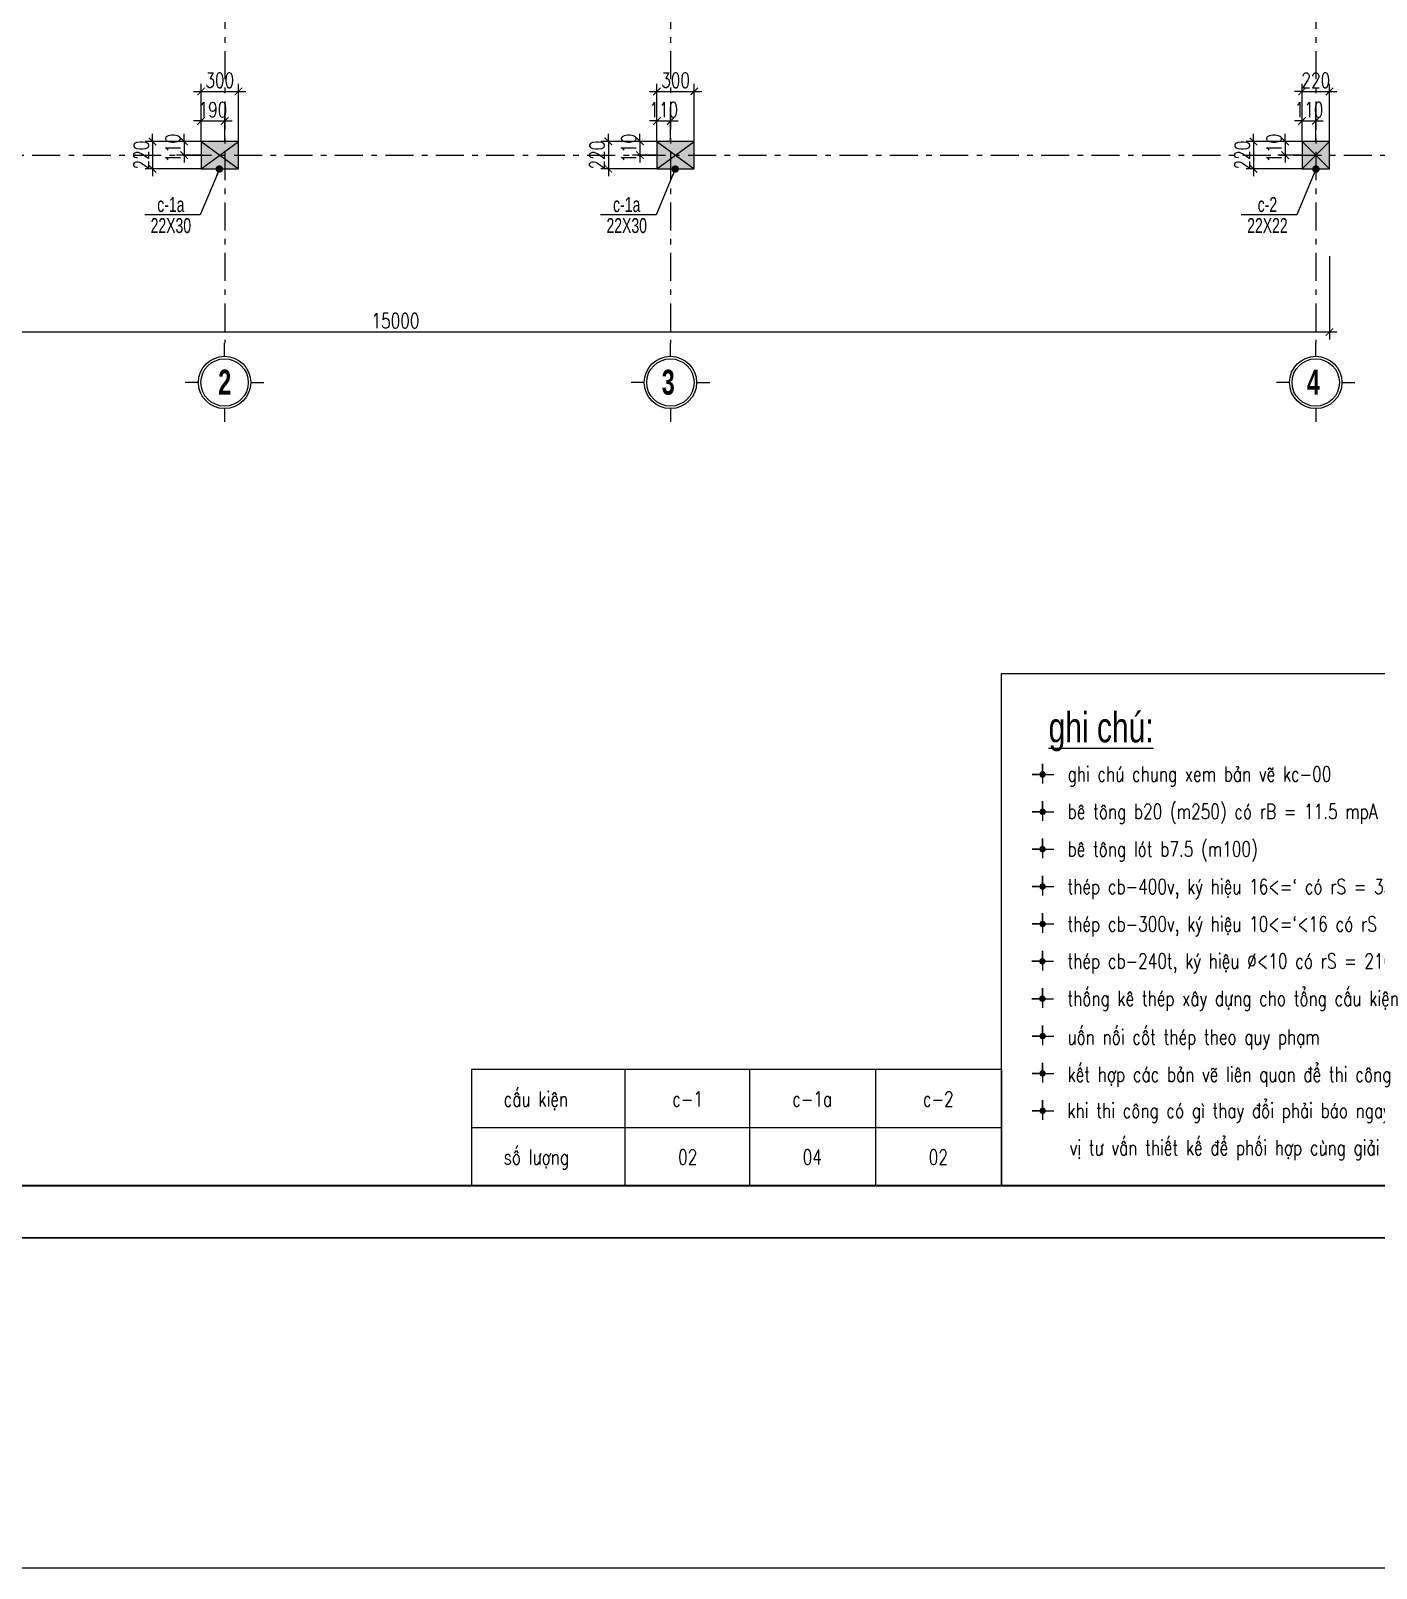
# Model space of a CAD drawing. Extents: x -2098986 to 943, y -1296280 to 73591.
# Drawn here: x -1838150 to -1827348, y -1113694 to -1101352 of the extents above; entities that cross this region are included whole.
import ezdxf
from ezdxf.enums import TextEntityAlignment as Align

# ---------------------------------------------------------------- set-up
doc = ezdxf.new("R2010")
doc.units = 0
doc.header["$LTSCALE"] = 150
doc.header["$PDMODE"] = 35
doc.linetypes.add('_Tim', pattern=[9, 5, -1.5, 1, -1.5])
doc.layers.get('0').update_dxf_attribs({"lineweight": 18})
doc.layers.get('Defpoints').update_dxf_attribs({"lineweight": 18})
for name, color, linetype, lineweight in [('05.Text', 253, 'Continuous', 18), ('11.Khung bo', 32, 'Continuous', 50), ('12.Khung', 36, 'Continuous', 25), ('KCVN-THAY', 7, 'Continuous', 25), ('LS-DIM', 251, 'Continuous', 13), ('LS-TEXT', 60, 'Continuous', 20), ('LS-THAY', 7, 'Continuous', 20), ('LS-TRUC', 108, '_Tim', 9)]:
    doc.layers.add(name, color=color, linetype=linetype, lineweight=lineweight)
doc.layers.add('DIM', color=1, linetype='Continuous')
doc.layers.add('HATCH', color=8, linetype='Continuous')
doc.layers.add('Tpl_Bound', color=1, linetype='Continuous', plot=False)
doc.styles.add('AVANTHB', font='')
doc.styles.add('KCVN-LEADER', font='vnromadi.shx', dxfattribs={"width": 0.7, "height": 4})
doc.styles.add('vnsimpli', font='vnsimli.shx', dxfattribs={"width": 0.75})
doc.styles.get('AVANTHB').set_extended_font_data('.VnAvantH', bold=True)
doc.dimstyles.new('D100', dxfattribs={"dimtxt": 200, "dimasz": 100, "dimexe": 100, "dimexo": 0, "dimgap": 50, "dimtad": 1, "dimdec": 0, "dimdsep": 46, "dimtxsty": 'vnsimpli', "dimblk": 'ARCHTICK', "dimcen": 1, "dimdle": 100, "dimclrd": 256, "dimclre": 256, "dimclrt": 60, "dimadec": 0, "dimazin": 0, "dimtfac": 1, "dimtdec": 0, "dimtix": 1, "dimtmove": 2, "dimatfit": 3, "dimfxl": 1, "dimarcsym": 0})
doc.dimstyles.new('D100(120)', dxfattribs={"dimtxt": 120, "dimasz": 60, "dimexe": 60, "dimexo": 0, "dimgap": 30, "dimtad": 1, "dimdec": 0, "dimdsep": 46, "dimtxsty": 'vnsimpli', "dimblk": 'ARCHTICK', "dimcen": 0, "dimdle": 60, "dimclrd": 256, "dimclre": 256, "dimclrt": 60, "dimadec": 0, "dimazin": 0, "dimtfac": 1, "dimtdec": 0, "dimtix": 1, "dimtmove": 0, "dimatfit": 3, "dimfxl": 1, "dimarcsym": 0})

# ---------------------------------------------------------------- blocks, each defined once
blk = doc.blocks.new('*U4')
at = {"layer": 'KCVN-THAY', "color": 140}
blk.add_lwpolyline([(214871.76, 86966.68), (215381.8, 86966.68), (215381.8, 86579.68), (214871.76, 86579.68)], close=True, dxfattribs=at)
blk = doc.blocks.new('100')
at = {"layer": '11.Khung bo', "const_width": 26.7}
blk.add_lwpolyline([(1860913, -945240), (1860913, -916940), (1896063, -916940), (1896063, -945240)], close=True, dxfattribs=at)
blk.add_lwpolyline([(1860913, -945240), (1860913, -916940), (1896063, -916940), (1896063, -945240)], close=True, dxfattribs=at)
blk.add_lwpolyline([(1860913, -945240), (1860913, -916940), (1896063, -916940), (1896063, -945240)], close=True, dxfattribs=at)
at = {"layer": '12.Khung'}
blk.add_lwpolyline([(1901579, -945940), (1901579, -916240), (1859580, -916240), (1859580, -945940)], close=True, dxfattribs=at)
blk.add_lwpolyline([(1901579, -945940), (1901579, -916240), (1859580, -916240), (1859580, -945940)], close=True, dxfattribs=at)
blk.add_lwpolyline([(1901579, -945940), (1901579, -916240), (1859580, -916240), (1859580, -945940)], close=True, dxfattribs=at)
blk = doc.blocks.new('n')
at = {"layer": 'LS-TEXT', "linetype": 'Continuous'}
for p, q in [((-27, 0), (-175, 0)), ((-175, 0), (188, 0)), ((0, 0), (0, 178)), ((0, 178), (0, -151))]:
    blk.add_line(p, q, dxfattribs=at)
at = {"layer": 'LS-TEXT', "linetype": 'Continuous', "const_width": 54}
blk.add_lwpolyline([(-27, 0, 1), (27, 0, 1)], format="xyb", close=True, dxfattribs=at)
blk = doc.blocks.new('GHI CHU NHA BE TONG 2')
at = {"layer": 'LS-THAY'}
blk.add_lwpolyline([(-266782, -808508), (-258003, -808508), (-258003, -815358), (-266782, -815358)], close=True, dxfattribs=at)
at = {"layer": 'LS-THAY', "xscale": 0.7999999999301508, "yscale": 0.7999999999301508, "zscale": 0.7999999999301508}
for p in [(-266233, -809858), (-266232, -810358), (-266233, -810858), (-266233, -811358), (-266233, -811858), (-266235, -812358), (-266236, -812858), (-266233, -813358), (-266233, -813858), (-266232, -814358)]:
    blk.add_blockref('n', p, dxfattribs=at)
at = {"layer": 'LS-TEXT', "color": 60, "style": 'KCVN-LEADER', "width": 0.75}
blk.add_text('%%Ughi chó:', height=400, dxfattribs=at).set_placement((-266152, -809428))
at = {"layer": 'LS-TEXT', "style": 'vnsimpli', "width": 0.75}
for s, p in [('   ghi chó chung xem b¶n vÏ kc-00', (-266233, -809952)), ('   bª t«ng b20 (m250) cã rB = 11.5 mpA (115 kg/cm2)', (-266233, -810453)), ('   bª t«ng lãt b7.5 (m100)', (-266235, -810956)), ('   thÐp cb-400v, ký hiÖu 16<=` cã rS = 350 mpA', (-266235, -811458)), ('   thÐp cb-300v, ký hiÖu 10<=`<16 cã rS = 260 mpA', (-266235, -811958)), ('   thÐp cb-240t, ký hiÖu %%C<10 cã rS = 210 mpA', (-266235, -812454)), ('   thèng kª thÐp x©y dùng cho tæng cÊu kiÖn', (-266236, -812954)), ('   uèn nèi cèt thÐp theo quy ph¹m', (-266235, -813470)), ('   kÕt hîp c¸c b¶n vÏ liªn quan ®Ó thi c«ng', (-266235, -813970)), ('   khi thi c«ng cã g× thay ®æi ph¶i b¸o ngay cho ®¬n', (-266236, -814454)), ('vÞ t\xad vÊn thiÕt kÕ ®Ó phèi hîp cïng gi¶i quyÕt', (-265871, -814951))]:
    blk.add_text(s, height=200, dxfattribs=at).set_placement(p)
blk = doc.blocks.new('DANHTRUC')
for p, q in [((980383, -947347), (980383, -947137)), ((979963, -947767), (979753, -947767)), ((980803, -947767), (981013, -947767)), ((980383, -948187), (980383, -948397))]:
    blk.add_line(p, q)
for radius in [420, 380]:
    blk.add_circle((980383, -947767), radius)
blk = doc.blocks.new('_ArchTick')
at = {"layer": 'DIM', "color": 0, "const_width": 0.15}
blk.add_lwpolyline([(-0.5, -0.5), (0.5, 0.5)], dxfattribs=at)
blk = doc.blocks.new('*D744')
at = {"layer": 'Defpoints', "color": 0, "transparency": 16777216}
for p in [(-1939457, -1056794), (-1924457, -1056794), (-1939457, -1057404)]:
    blk.add_point(p, dxfattribs=at)
at = {"layer": 'LS-DIM', "lineweight": -2, "transparency": 16777216}
for p, q in [((-1939457, -1056794), (-1939457, -1057464)), ((-1924457, -1056794), (-1924457, -1057464)), ((-1924397, -1057404), (-1939517, -1057404))]:
    blk.add_line(p, q, dxfattribs=at)
at = {"layer": 'LS-DIM', "lineweight": -2, "transparency": 16777216, "xscale": 60, "yscale": 60, "zscale": 60, "rotation": 180}
blk.add_blockref('_ArchTick', (-1939457, -1057404), dxfattribs=at)
at = {"layer": 'LS-DIM', "lineweight": -2, "transparency": 16777216, "xscale": 60, "yscale": 60, "zscale": 60}
blk.add_blockref('_ArchTick', (-1924457, -1057404), dxfattribs=at)
at = {"layer": 'LS-DIM', "color": 60, "transparency": 16777216, "insert": (-1931956, -1057314), "char_height": 120, "attachment_point": 5, "style": 'vnsimpli'}
blk.add_mtext('15000', dxfattribs=at)
blk = doc.blocks.new('*D1711')
at = {"layer": 'Defpoints', "color": 0, "transparency": 16777216}
for p in [(-1836593, -1102076), (-1836783, -1102240), (-1836593, -1102240)]:
    blk.add_point(p, dxfattribs=at)
at = {"layer": 'LS-DIM', "lineweight": -2, "transparency": 16777216}
for p, q in [((-1836783, -1102076), (-1836843, -1102076)), ((-1836783, -1102240), (-1836783, -1102016)), ((-1836783, -1102076), (-1836593, -1102076)), ((-1836593, -1102240), (-1836593, -1102016)), ((-1836593, -1102076), (-1836533, -1102076))]:
    blk.add_line(p, q, dxfattribs=at)
at = {"layer": 'LS-DIM', "lineweight": -2, "transparency": 16777216, "xscale": 60, "yscale": 60, "zscale": 60}
blk.add_blockref('_ArchTick', (-1836783, -1102076), dxfattribs=at)
at = {"layer": 'LS-DIM', "lineweight": -2, "transparency": 16777216, "xscale": 60, "yscale": 60, "zscale": 60, "rotation": 180}
blk.add_blockref('_ArchTick', (-1836593, -1102076), dxfattribs=at)
at = {"layer": 'LS-DIM', "color": 60, "transparency": 16777216, "insert": (-1836688, -1101986), "char_height": 120, "attachment_point": 5, "style": 'vnsimpli'}
blk.add_mtext('190', dxfattribs=at)
blk = doc.blocks.new('*D1712')
at = {"layer": 'Defpoints', "color": 0, "transparency": 16777216}
for p in [(-1836483, -1101839), (-1836783, -1102240), (-1836483, -1102240)]:
    blk.add_point(p, dxfattribs=at)
at = {"layer": 'LS-DIM', "lineweight": -2, "transparency": 16777216}
for p, q in [((-1836843, -1101839), (-1836423, -1101839)), ((-1836783, -1102240), (-1836783, -1101779)), ((-1836483, -1102240), (-1836483, -1101779))]:
    blk.add_line(p, q, dxfattribs=at)
at = {"layer": 'LS-DIM', "lineweight": -2, "transparency": 16777216, "xscale": 60, "yscale": 60, "zscale": 60, "rotation": 180}
blk.add_blockref('_ArchTick', (-1836783, -1101839), dxfattribs=at)
at = {"layer": 'LS-DIM', "lineweight": -2, "transparency": 16777216, "xscale": 60, "yscale": 60, "zscale": 60}
blk.add_blockref('_ArchTick', (-1836483, -1101839), dxfattribs=at)
at = {"layer": 'LS-DIM', "color": 60, "transparency": 16777216, "insert": (-1836633, -1101749), "char_height": 120, "attachment_point": 5, "style": 'vnsimpli'}
blk.add_mtext('300', dxfattribs=at)
blk = doc.blocks.new('*D1713')
at = {"layer": 'Defpoints', "color": 0, "transparency": 16777216}
for p in [(-1836783, -1102240), (-1836919, -1102350), (-1836783, -1102350)]:
    blk.add_point(p, dxfattribs=at)
at = {"layer": 'LS-DIM', "lineweight": -2, "transparency": 16777216}
for p, q in [((-1836783, -1102240), (-1836979, -1102240)), ((-1836919, -1102240), (-1836919, -1102180)), ((-1836919, -1102240), (-1836919, -1102350)), ((-1836783, -1102350), (-1836979, -1102350)), ((-1836919, -1102350), (-1836919, -1102410))]:
    blk.add_line(p, q, dxfattribs=at)
at = {"layer": 'LS-DIM', "lineweight": -2, "transparency": 16777216, "xscale": 60, "yscale": 60, "zscale": 60}
for p, rotation in [((-1836919, -1102240), 270), ((-1836919, -1102350), 90)]:
    blk.add_blockref('_ArchTick', p, dxfattribs=dict(at, rotation=rotation))
at = {"layer": 'LS-DIM', "color": 60, "transparency": 16777216, "insert": (-1837009, -1102295), "char_height": 120, "attachment_point": 5, "rotation": 90, "style": 'vnsimpli'}
blk.add_mtext('110', dxfattribs=at)
blk = doc.blocks.new('*D1714')
at = {"layer": 'Defpoints', "color": 0, "transparency": 16777216}
for p in [(-1836783, -1102240), (-1837173, -1102460), (-1836783, -1102460)]:
    blk.add_point(p, dxfattribs=at)
at = {"layer": 'LS-DIM', "lineweight": -2, "transparency": 16777216}
for p, q in [((-1836783, -1102240), (-1837233, -1102240)), ((-1837173, -1102240), (-1837173, -1102180)), ((-1837173, -1102240), (-1837173, -1102460)), ((-1836783, -1102460), (-1837233, -1102460)), ((-1837173, -1102460), (-1837173, -1102520))]:
    blk.add_line(p, q, dxfattribs=at)
at = {"layer": 'LS-DIM', "lineweight": -2, "transparency": 16777216, "xscale": 60, "yscale": 60, "zscale": 60}
for p, rotation in [((-1837173, -1102240), 270), ((-1837173, -1102460), 90)]:
    blk.add_blockref('_ArchTick', p, dxfattribs=dict(at, rotation=rotation))
at = {"layer": 'LS-DIM', "color": 60, "transparency": 16777216, "insert": (-1837263, -1102350), "char_height": 120, "attachment_point": 5, "rotation": 90, "style": 'vnsimpli'}
blk.add_mtext('220', dxfattribs=at)
blk = doc.blocks.new('DOT')
at = {"color": 0, "linetype": 'ByBlock'}
blk.add_line((-0.5, 0), (-1, 0), dxfattribs=at)
at = {"color": 0, "linetype": 'ByBlock', "const_width": 0.5}
blk.add_lwpolyline([(-0.25, 0, 1), (0.25, 0, 1)], format="xyb", close=True, dxfattribs=at)
blk = doc.blocks.new('*D1719')
at = {"layer": 'Defpoints', "color": 0, "transparency": 16777216}
for p in [(-1833013, -1102076), (-1833123, -1102240), (-1833013, -1102240)]:
    blk.add_point(p, dxfattribs=at)
at = {"layer": 'LS-DIM', "lineweight": -2, "transparency": 16777216}
for p, q in [((-1833123, -1102076), (-1833183, -1102076)), ((-1833123, -1102240), (-1833123, -1102016)), ((-1833123, -1102076), (-1833013, -1102076)), ((-1833013, -1102240), (-1833013, -1102016)), ((-1833013, -1102076), (-1832953, -1102076))]:
    blk.add_line(p, q, dxfattribs=at)
at = {"layer": 'LS-DIM', "lineweight": -2, "transparency": 16777216, "xscale": 60, "yscale": 60, "zscale": 60}
blk.add_blockref('_ArchTick', (-1833123, -1102076), dxfattribs=at)
at = {"layer": 'LS-DIM', "lineweight": -2, "transparency": 16777216, "xscale": 60, "yscale": 60, "zscale": 60, "rotation": 180}
blk.add_blockref('_ArchTick', (-1833013, -1102076), dxfattribs=at)
at = {"layer": 'LS-DIM', "color": 60, "transparency": 16777216, "insert": (-1833068, -1101986), "char_height": 120, "attachment_point": 5, "style": 'vnsimpli'}
blk.add_mtext('110', dxfattribs=at)
blk = doc.blocks.new('*D1720')
at = {"layer": 'Defpoints', "color": 0, "transparency": 16777216}
for p in [(-1832823, -1101839), (-1833123, -1102240), (-1832823, -1102240)]:
    blk.add_point(p, dxfattribs=at)
at = {"layer": 'LS-DIM', "lineweight": -2, "transparency": 16777216}
for p, q in [((-1833183, -1101839), (-1832763, -1101839)), ((-1833123, -1102240), (-1833123, -1101779)), ((-1832823, -1102240), (-1832823, -1101779))]:
    blk.add_line(p, q, dxfattribs=at)
at = {"layer": 'LS-DIM', "lineweight": -2, "transparency": 16777216, "xscale": 60, "yscale": 60, "zscale": 60, "rotation": 180}
blk.add_blockref('_ArchTick', (-1833123, -1101839), dxfattribs=at)
at = {"layer": 'LS-DIM', "lineweight": -2, "transparency": 16777216, "xscale": 60, "yscale": 60, "zscale": 60}
blk.add_blockref('_ArchTick', (-1832823, -1101839), dxfattribs=at)
at = {"layer": 'LS-DIM', "color": 60, "transparency": 16777216, "insert": (-1832973, -1101749), "char_height": 120, "attachment_point": 5, "style": 'vnsimpli'}
blk.add_mtext('300', dxfattribs=at)
blk = doc.blocks.new('*D1721')
at = {"layer": 'Defpoints', "color": 0, "transparency": 16777216}
for p in [(-1833123, -1102240), (-1833259, -1102350), (-1833123, -1102350)]:
    blk.add_point(p, dxfattribs=at)
at = {"layer": 'LS-DIM', "lineweight": -2, "transparency": 16777216}
for p, q in [((-1833123, -1102240), (-1833319, -1102240)), ((-1833259, -1102240), (-1833259, -1102180)), ((-1833259, -1102240), (-1833259, -1102350)), ((-1833123, -1102350), (-1833319, -1102350)), ((-1833259, -1102350), (-1833259, -1102410))]:
    blk.add_line(p, q, dxfattribs=at)
at = {"layer": 'LS-DIM', "lineweight": -2, "transparency": 16777216, "xscale": 60, "yscale": 60, "zscale": 60}
for p, rotation in [((-1833259, -1102240), 270), ((-1833259, -1102350), 90)]:
    blk.add_blockref('_ArchTick', p, dxfattribs=dict(at, rotation=rotation))
at = {"layer": 'LS-DIM', "color": 60, "transparency": 16777216, "insert": (-1833349, -1102295), "char_height": 120, "attachment_point": 5, "rotation": 90, "style": 'vnsimpli'}
blk.add_mtext('110', dxfattribs=at)
blk = doc.blocks.new('*D1722')
at = {"layer": 'Defpoints', "color": 0, "transparency": 16777216}
for p in [(-1833123, -1102240), (-1833513, -1102460), (-1833123, -1102460)]:
    blk.add_point(p, dxfattribs=at)
at = {"layer": 'LS-DIM', "lineweight": -2, "transparency": 16777216}
for p, q in [((-1833123, -1102240), (-1833573, -1102240)), ((-1833513, -1102240), (-1833513, -1102180)), ((-1833513, -1102240), (-1833513, -1102460)), ((-1833123, -1102460), (-1833573, -1102460)), ((-1833513, -1102460), (-1833513, -1102520))]:
    blk.add_line(p, q, dxfattribs=at)
at = {"layer": 'LS-DIM', "lineweight": -2, "transparency": 16777216, "xscale": 60, "yscale": 60, "zscale": 60}
for p, rotation in [((-1833513, -1102240), 270), ((-1833513, -1102460), 90)]:
    blk.add_blockref('_ArchTick', p, dxfattribs=dict(at, rotation=rotation))
at = {"layer": 'LS-DIM', "color": 60, "transparency": 16777216, "insert": (-1833603, -1102350), "char_height": 120, "attachment_point": 5, "rotation": 90, "style": 'vnsimpli'}
blk.add_mtext('220', dxfattribs=at)
blk = doc.blocks.new('*D1727')
at = {"layer": 'Defpoints', "color": 0, "transparency": 16777216}
for p in [(-1827833, -1102076), (-1827943, -1102240), (-1827833, -1102240)]:
    blk.add_point(p, dxfattribs=at)
at = {"layer": 'LS-DIM', "lineweight": -2, "transparency": 16777216}
for p, q in [((-1827943, -1102076), (-1828003, -1102076)), ((-1827943, -1102240), (-1827943, -1102016)), ((-1827943, -1102076), (-1827833, -1102076)), ((-1827833, -1102240), (-1827833, -1102016)), ((-1827833, -1102076), (-1827773, -1102076))]:
    blk.add_line(p, q, dxfattribs=at)
at = {"layer": 'LS-DIM', "lineweight": -2, "transparency": 16777216, "xscale": 60, "yscale": 60, "zscale": 60}
blk.add_blockref('_ArchTick', (-1827943, -1102076), dxfattribs=at)
at = {"layer": 'LS-DIM', "lineweight": -2, "transparency": 16777216, "xscale": 60, "yscale": 60, "zscale": 60, "rotation": 180}
blk.add_blockref('_ArchTick', (-1827833, -1102076), dxfattribs=at)
at = {"layer": 'LS-DIM', "color": 60, "transparency": 16777216, "insert": (-1827888, -1101986), "char_height": 120, "attachment_point": 5, "style": 'vnsimpli'}
blk.add_mtext('110', dxfattribs=at)
blk = doc.blocks.new('*D1728')
at = {"layer": 'Defpoints', "color": 0, "transparency": 16777216}
for p in [(-1827723, -1101839), (-1827943, -1102240), (-1827723, -1102240)]:
    blk.add_point(p, dxfattribs=at)
at = {"layer": 'LS-DIM', "lineweight": -2, "transparency": 16777216}
for p, q in [((-1827943, -1101839), (-1828003, -1101839)), ((-1827943, -1102240), (-1827943, -1101779)), ((-1827943, -1101839), (-1827723, -1101839)), ((-1827723, -1102240), (-1827723, -1101779)), ((-1827723, -1101839), (-1827663, -1101839))]:
    blk.add_line(p, q, dxfattribs=at)
at = {"layer": 'LS-DIM', "lineweight": -2, "transparency": 16777216, "xscale": 60, "yscale": 60, "zscale": 60}
blk.add_blockref('_ArchTick', (-1827943, -1101839), dxfattribs=at)
at = {"layer": 'LS-DIM', "lineweight": -2, "transparency": 16777216, "xscale": 60, "yscale": 60, "zscale": 60, "rotation": 180}
blk.add_blockref('_ArchTick', (-1827723, -1101839), dxfattribs=at)
at = {"layer": 'LS-DIM', "color": 60, "transparency": 16777216, "insert": (-1827833, -1101749), "char_height": 120, "attachment_point": 5, "style": 'vnsimpli'}
blk.add_mtext('220', dxfattribs=at)
blk = doc.blocks.new('*D1729')
at = {"layer": 'Defpoints', "color": 0, "transparency": 16777216}
for p in [(-1827943, -1102240), (-1828079, -1102350), (-1827943, -1102350)]:
    blk.add_point(p, dxfattribs=at)
at = {"layer": 'LS-DIM', "lineweight": -2, "transparency": 16777216}
for p, q in [((-1827943, -1102240), (-1828139, -1102240)), ((-1828079, -1102240), (-1828079, -1102180)), ((-1828079, -1102240), (-1828079, -1102350)), ((-1827943, -1102350), (-1828139, -1102350)), ((-1828079, -1102350), (-1828079, -1102410))]:
    blk.add_line(p, q, dxfattribs=at)
at = {"layer": 'LS-DIM', "lineweight": -2, "transparency": 16777216, "xscale": 60, "yscale": 60, "zscale": 60}
for p, rotation in [((-1828079, -1102240), 270), ((-1828079, -1102350), 90)]:
    blk.add_blockref('_ArchTick', p, dxfattribs=dict(at, rotation=rotation))
at = {"layer": 'LS-DIM', "color": 60, "transparency": 16777216, "insert": (-1828169, -1102295), "char_height": 120, "attachment_point": 5, "rotation": 90, "style": 'vnsimpli'}
blk.add_mtext('110', dxfattribs=at)
blk = doc.blocks.new('*D1730')
at = {"layer": 'Defpoints', "color": 0, "transparency": 16777216}
for p in [(-1827943, -1102240), (-1828333, -1102460), (-1827943, -1102460)]:
    blk.add_point(p, dxfattribs=at)
at = {"layer": 'LS-DIM', "lineweight": -2, "transparency": 16777216}
for p, q in [((-1827943, -1102240), (-1828393, -1102240)), ((-1828333, -1102240), (-1828333, -1102180)), ((-1828333, -1102240), (-1828333, -1102460)), ((-1827943, -1102460), (-1828393, -1102460)), ((-1828333, -1102460), (-1828333, -1102520))]:
    blk.add_line(p, q, dxfattribs=at)
at = {"layer": 'LS-DIM', "lineweight": -2, "transparency": 16777216, "xscale": 60, "yscale": 60, "zscale": 60}
for p, rotation in [((-1828333, -1102240), 270), ((-1828333, -1102460), 90)]:
    blk.add_blockref('_ArchTick', p, dxfattribs=dict(at, rotation=rotation))
at = {"layer": 'LS-DIM', "color": 60, "transparency": 16777216, "insert": (-1828423, -1102350), "char_height": 120, "attachment_point": 5, "rotation": 90, "style": 'vnsimpli'}
blk.add_mtext('220', dxfattribs=at)
blk = doc.blocks.new('qqqe213123213')
at = {"layer": 'HATCH'}
h = blk.add_hatch(color=256, dxfattribs=at)
h.dxf.hatch_style = 1
h.paths.add_polyline_path([(-1933517, -1056094), (-1933217, -1056094), (-1933217, -1055874), (-1933517, -1055874)])
h = blk.add_hatch(color=256, dxfattribs=at)
h.dxf.hatch_style = 1
h.paths.add_polyline_path([(-1929857, -1056094), (-1929557, -1056094), (-1929557, -1055874), (-1929857, -1055874)])
h = blk.add_hatch(color=256, dxfattribs=at)
h.dxf.hatch_style = 1
h.paths.add_polyline_path([(-1924677, -1056094), (-1924457, -1056094), (-1924457, -1055874), (-1924677, -1055874)])
at = {"layer": 'DIM'}
for p, q in [((-1933517, -1055874), (-1933217, -1056094)), ((-1933517, -1056094), (-1933217, -1055874)), ((-1929857, -1055874), (-1929557, -1056094)), ((-1929857, -1056094), (-1929557, -1055874)), ((-1924677, -1055874), (-1924457, -1056094)), ((-1924677, -1056094), (-1924457, -1055874))]:
    blk.add_line(p, q, dxfattribs=at)
for points in [[(-1933517, -1056094), (-1933217, -1056094), (-1933217, -1055874), (-1933517, -1055874)], [(-1929857, -1056094), (-1929557, -1056094), (-1929557, -1055874), (-1929857, -1055874)], [(-1924677, -1056094), (-1924457, -1056094), (-1924457, -1055874), (-1924677, -1055874)]]:
    blk.add_lwpolyline(points, close=True, dxfattribs=at)
at = {"layer": 'LS-TRUC', "ltscale": 0.3}
for p, q in [((-1933327, -1050694), (-1933327, -1057494)), ((-1929747, -1050694), (-1929747, -1057494)), ((-1924567, -1050694), (-1924567, -1057494)), ((-1941757, -1055984), (-1923057, -1055984))]:
    blk.add_line(p, q, dxfattribs=at)
at = {"layer": '05.Text', "xscale": 0.5, "yscale": 0.5, "zscale": 0.5}
for p in [(-2423519.7, -583925.7), (-2419939.7, -583925.7), (-2414758.7, -583925.7)]:
    blk.add_blockref('DANHTRUC', p, dxfattribs=at)
at = {"layer": '05.Text', "style": 'AVANTHB', "width": 0.7}
for s, p in [('2', (-1933378.8, -1057906.7)), ('3', (-1929817.8, -1057906.7)), ('4', (-1924637.8, -1057906.7))]:
    blk.add_text(s, height=200, dxfattribs=at).set_placement(p)
at = {"layer": 'LS-DIM'}
dim = blk.add_linear_dim(base=(-1939457, -1057404), p1=(-1924457, -1056794), p2=(-1939457, -1056794), dimstyle='D100(120)', dxfattribs=at)
dim.commit()
dim.dimension.update_dxf_attribs({"geometry": '*D744', "text_midpoint": (-1931956, -1057404), "dimtype": 128})

msp = doc.modelspace()

# ---------------------------------------------------------------- linework, layer by layer
at = {"layer": 'LS-THAY'}
for p, q in [((-1834611.7, -1109688.5), (-1834611.7, -1110621.8)), ((-1834611.7, -1109688.5), (-1830356, -1109688.5)), ((-1833379.8, -1109688.5), (-1833379.8, -1110621.8)), ((-1832379.8, -1109688.5), (-1832379.8, -1110621.8)), ((-1831367.9, -1109688.5), (-1831367.9, -1110621.8)), ((-1830356, -1109688.5), (-1830356, -1110621.8)), ((-1834611.7, -1110155.1), (-1830356, -1110155.1)), ((-1834611.7, -1110621.8), (-1830356, -1110621.8))]:
    msp.add_line(p, q, dxfattribs=at)
at = {"layer": 'Tpl_Bound', "color": 1}
msp.add_lwpolyline([(-1846978.5, -1111041.8), (-1846978.5, -1093221.8), (-1821778.5, -1093221.8), (-1821778.5, -1111041.8)], close=True, dxfattribs=at)

# ---------------------------------------------------------------- block references
at = {"layer": '05.Text', "xscale": 0.6000055114637588, "yscale": 0.6000055114637588, "zscale": 0.6000055114637588}
msp.add_blockref('100', (-2962736.5, -543472.7), dxfattribs=at)
at = {"layer": 'Defpoints', "xscale": 60, "yscale": 60, "zscale": 60}
msp.add_blockref('*U4', (-14741884.9, -6308474.2), dxfattribs=at)
at = {"layer": 'DIM'}
msp.add_blockref('qqqe213123213', (96733.9, -46366.1), dxfattribs=at)
at = {"layer": 'LS-DIM', "xscale": 0.599999999967762, "yscale": 0.599999999967762, "zscale": 0.599999999967762}
msp.add_blockref('GHI CHU NHA BE TONG 2', (-1670286.9, -621406.8), dxfattribs=at)

# ---------------------------------------------------------------- texts
at = {"layer": 'LS-TEXT', "color": 60, "style": 'KCVN-LEADER', "width": 0.7}
for s, p in [('c-1a', (-1837025.4, -1102807)), ('c-1a', (-1833365.4, -1102807)), ('c-2', (-1828221.4, -1102807)), ('22X30', (-1837025.4, -1102975.7)), ('22X30', (-1833365.4, -1102975.7)), ('22X22', (-1828221.4, -1102975.7))]:
    msp.add_text(s, height=120, dxfattribs=at).set_placement(p, align=Align.CENTER)
at = {"layer": 'LS-TEXT', "style": 'vnsimpli', "width": 0.75}
for s, p in [('cÊu kiÖn', (-1834353.4, -1109986.8)), ('sè l\xadîng', (-1834353.4, -1110453.4))]:
    msp.add_text(s, height=120, dxfattribs=at).set_placement(p)
for s, p in [('c-1', (-1832875.7, -1109986.8)), ('c-1a', (-1831875.7, -1109986.8)), ('c-2', (-1830863.8, -1109986.8)), ('02', (-1832875.7, -1110453.4)), ('04', (-1831875.7, -1110453.4)), ('02', (-1830863.8, -1110453.4))]:
    msp.add_text(s, height=120, dxfattribs=at).set_placement(p, align=Align.CENTER)

# ---------------------------------------------------------------- dimensions: what is measured, and where the dimension line sits
at = {"layer": 'LS-DIM'}
for base, p1, p2, picture, middle in [((-1836483.1, -1101839.1), (-1836783.1, -1102240.1), (-1836483.1, -1102240.1), '*D1712', (-1836633.1, -1101749.1)), ((-1832823.1, -1101839.1), (-1833123.1, -1102240.1), (-1832823.1, -1102240.1), '*D1720', (-1832973.1, -1101749.1)), ((-1827723.1, -1101839.1), (-1827943.1, -1102240.1), (-1827723.1, -1102240.1), '*D1728', (-1827833.1, -1101749.1)), ((-1836593.1, -1102076.1), (-1836783.1, -1102240.1), (-1836593.1, -1102240.1), '*D1711', (-1836688.1, -1101986.1)), ((-1833013.1, -1102076.1), (-1833123.1, -1102240.1), (-1833013.1, -1102240.1), '*D1719', (-1833068.1, -1101986.1)), ((-1827833.1, -1102076.1), (-1827943.1, -1102240.1), (-1827833.1, -1102240.1), '*D1727', (-1827888.1, -1101986.1))]:
    dim = msp.add_linear_dim(base=base, p1=p1, p2=p2, dimstyle='D100(120)', dxfattribs=at)
    dim.commit()
    dim.dimension.update_dxf_attribs({"geometry": picture, "text_midpoint": middle})
for base, p1, p2, picture, middle in [((-1837173.1, -1102460.1), (-1836783.1, -1102240.1), (-1836783.1, -1102460.1), '*D1714', (-1837263.1, -1102350.1)), ((-1836919.1, -1102350.1), (-1836783.1, -1102240.1), (-1836783.1, -1102350.1), '*D1713', (-1837009.1, -1102295.1)), ((-1833513.1, -1102460.1), (-1833123.1, -1102240.1), (-1833123.1, -1102460.1), '*D1722', (-1833603.1, -1102350.1)), ((-1833259.1, -1102350.1), (-1833123.1, -1102240.1), (-1833123.1, -1102350.1), '*D1721', (-1833349.1, -1102295.1)), ((-1828333.1, -1102460.1), (-1827943.1, -1102240.1), (-1827943.1, -1102460.1), '*D1730', (-1828423.1, -1102350.1)), ((-1828079.1, -1102350.1), (-1827943.1, -1102240.1), (-1827943.1, -1102350.1), '*D1729', (-1828169.1, -1102295.1))]:
    dim = msp.add_linear_dim(base=base, p1=p1, p2=p2, angle=90, dimstyle='D100(120)', dxfattribs=at)
    dim.commit()
    dim.dimension.update_dxf_attribs({"geometry": picture, "text_midpoint": middle})

# ---------------------------------------------------------------- leaders
for points in [[(-1836636.1, -1102462), (-1836790.1, -1102829.3), (-1837235.4, -1102829.3)], [(-1832976.1, -1102462), (-1833130.1, -1102829.3), (-1833575.4, -1102829.3)], [(-1827832.1, -1102462), (-1827986.1, -1102829.3), (-1828431.4, -1102829.3)]]:
    msp.add_leader(points, dimstyle='D100', override={"dimasz": 60, "dimtad": 0, "dimldrblk": 'DOT'}, dxfattribs=at)

doc.saveas('drawing.dxf')
